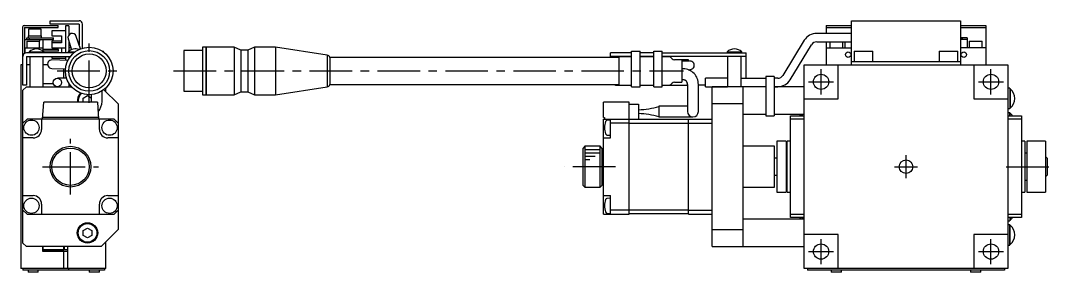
# Model space of a CAD drawing. Extents: x -223 to 420, y 17 to 308.
# Drawn here: x 94.5 to 399.5, y 192.8 to 266.9 of the extents above; entities that cross this region are included whole.
import ezdxf

# ---------------------------------------------------------------- set-up
doc = ezdxf.new("R2010")
doc.units = 0
doc.header["$LTSCALE"] = 10
doc.linetypes.add('CENTER', pattern=[2, 1.25, -0.25, 0.25, -0.25])
doc.layers.add('1', color=7, linetype='CONTINUOUS')

msp = doc.modelspace()

# ---------------------------------------------------------------- linework, layer by layer
at = {"layer": '1', "color": 7, "linetype": 'CONTINUOUS'}
for p, q in [((95.58124, 265.456964), (105.58124, 265.456964)), ((103.18124, 265.856964), (103.18124, 266.856964)), ((103.18124, 266.856964), (111.68124, 266.856964)), ((111.68124, 265.856964), (103.18124, 265.856964)), ((105.58124, 264.856964), (105.58124, 265.456964)), ((107.68124, 265.356964), (107.68124, 257.356964)), ((108.68124, 265.356964), (107.68124, 265.356964)), ((108.68124, 265.356964), (108.68124, 262.606964)), ((111.68124, 265.856964), (111.68124, 259.746682)), ((112.68124, 258.765167), (112.68124, 265.856964)), ((331.507598, 265.456964), (331.507598, 263.106964)), ((331.507598, 265.456964), (339.007598, 265.456964)), ((339.007598, 266.856964), (371.007598, 266.856964)), ((339.007598, 253.856964), (339.007598, 266.856964)), ((371.007598, 266.856964), (371.007598, 253.856964)), ((371.007598, 265.456964), (378.507598, 265.456964)), ((378.507598, 265.456964), (378.507598, 253.856964)), ((95.08124, 264.956964), (95.08124, 253.856964)), ((95.68124, 264.856964), (105.58124, 264.856964)), ((95.68124, 264.856964), (95.68124, 257.222989)), ((96.68124, 262.356964), (100.68124, 262.356964)), ((96.68124, 262.356964), (96.68124, 261.856964)), ((100.58124, 264.356964), (96.78124, 264.356964)), ((96.78124, 264.356964), (96.78124, 262.356964)), ((100.58124, 262.356964), (100.58124, 264.356964)), ((100.68124, 261.856964), (100.68124, 262.356964)), ((103.68124, 263.856964), (103.68124, 262.356964)), ((107.68124, 263.856964), (103.68124, 263.856964)), ((103.68124, 262.356964), (106.48124, 262.356964)), ((106.48124, 262.356964), (106.48124, 260.356964)), ((339.007598, 263.106964), (328.739649, 263.106964)), ((331.507598, 264.856964), (339.007598, 264.856964)), ((371.007598, 264.856964), (378.507598, 264.856964)), ((95.68124, 261.356964), (104.184897, 261.356964)), ((96.28124, 260.856964), (100.08124, 260.856964)), ((96.28124, 260.856964), (96.28124, 258.856964)), ((96.33325, 261.356964), (96.33325, 261.856964)), ((96.33325, 261.856964), (104.184897, 261.856964)), ((97.066451, 261.356964), (97.066451, 261.856964)), ((100.035115, 261.356964), (100.035115, 260.856964)), ((100.08124, 258.856964), (100.08124, 260.856964)), ((101.18124, 257.793032), (101.18124, 261.356964)), ((106.48124, 260.856964), (103.68124, 260.856964)), ((103.68124, 260.856964), (103.68124, 258.856964)), ((106.48124, 260.356964), (103.68124, 260.356964)), ((104.028104, 261.356964), (104.028104, 261.856964)), ((104.184897, 261.356964), (104.184897, 261.856964)), ((108.49242, 261.470693), (109.515718, 258.321301)), ((108.68124, 260.889563), (108.68124, 257.793032)), ((112.069576, 258.551515), (110.870061, 262.243235)), ((325.07305, 261.079039), (318.805101, 250.753983)), ((320.942146, 249.456664), (327.210095, 259.78172)), ((328.739649, 260.606964), (339.007598, 260.606964)), ((331.507598, 260.606964), (331.507598, 253.856964)), ((332.607598, 260.606964), (332.607598, 258.856964)), ((336.407598, 258.856964), (336.407598, 260.606964)), ((337.007598, 260.606964), (337.007598, 258.856964)), ((373.03622, 261.856964), (371.007598, 261.856964)), ((373.03622, 261.356964), (371.007598, 261.356964)), ((371.126323, 261.856964), (371.126323, 261.356964)), ((371.544437, 261.856964), (371.544437, 261.356964)), ((373.007598, 261.356964), (373.007598, 258.856964)), ((373.03622, 261.856964), (373.03622, 261.356964)), ((373.607598, 260.856964), (377.407598, 260.856964)), ((373.607598, 260.856964), (373.607598, 258.856964)), ((377.407598, 258.856964), (377.407598, 260.856964)), ((95.18124, 247.856964), (95.18124, 256.356964)), ((95.68124, 258.856964), (101.18124, 258.856964)), ((95.73124, 258.856964), (95.73124, 257.249993)), ((110.108497, 257.356964), (96.18124, 257.356964)), ((96.18124, 256.356964), (109.157656, 256.356964)), ((96.18124, 256.356964), (96.18124, 247.856964)), ((97.03124, 257.649212), (101.33124, 257.649212)), ((97.03124, 257.649212), (97.03124, 257.356964)), ((97.18124, 256.356964), (97.18124, 247.356964)), ((105.68124, 258.356964), (101.18124, 258.356964)), ((105.68124, 257.856964), (101.18124, 257.856964)), ((101.18124, 247.356964), (101.18124, 256.356964)), ((101.33124, 257.356964), (101.33124, 257.649212)), ((103.68124, 258.856964), (107.68124, 258.856964)), ((103.68124, 256.356964), (103.68124, 255.856964)), ((105.68124, 257.856964), (105.68124, 258.356964)), ((106.48124, 258.856964), (106.48124, 257.356964)), ((107.68124, 256.356964), (107.68124, 255.168043)), ((108.53124, 257.649212), (110.470925, 257.649212)), ((108.53124, 257.649212), (108.53124, 257.356964)), ((109.341672, 258.856964), (108.68124, 258.856964)), ((108.68124, 256.356964), (108.68124, 255.662513)), ((118.600422, 257.856964), (118.93124, 257.856964)), ((118.93124, 257.619112), (118.93124, 257.856964)), ((142.507599, 258.056962), (142.507599, 246.056966)), ((148.0076, 258.056962), (142.507599, 258.056962)), ((148.0076, 259.056963), (148.0076, 245.056965)), ((149.007602, 259.056963), (148.0076, 259.056963)), ((149.007602, 259.056963), (149.007602, 245.056965)), ((149.057602, 259.056963), (149.007602, 259.006963)), ((149.057602, 259.056963), (149.057602, 245.056965)), ((157.314602, 259.056963), (149.057602, 259.056963)), ((157.314602, 259.056963), (157.314602, 245.056965)), ((159.314602, 258.206964), (157.314602, 259.056963)), ((159.314602, 258.206964), (159.314602, 245.906964)), ((161.314602, 258.206964), (159.314602, 258.206964)), ((163.314602, 259.056963), (161.314602, 258.206964)), ((161.314602, 258.206964), (161.314602, 245.906964)), ((163.314602, 259.056963), (163.314602, 245.056965)), ((169.507601, 259.056963), (163.314602, 259.056963)), ((169.507601, 259.056963), (169.507601, 245.056965)), ((184.741584, 256.74129), (169.507601, 259.056963)), ((184.741584, 256.74129), (184.741584, 247.372639)), ((268.007598, 256.056964), (268.007598, 257.356964)), ((274.257598, 257.356964), (268.007598, 257.356964)), ((274.257601, 256.356964), (268.007598, 256.356964)), ((270.507601, 256.256964), (270.507601, 247.856964)), ((274.257601, 256.256964), (270.507601, 256.256964)), ((274.257601, 257.856964), (276.757601, 257.856964)), ((274.257601, 247.356964), (274.257601, 257.856964)), ((280.757598, 257.356964), (276.757598, 257.356964)), ((276.757601, 247.356964), (276.757601, 257.856964)), ((280.757601, 256.356964), (276.757601, 256.356964)), ((280.757601, 256.256964), (276.757601, 256.256964)), ((280.757601, 257.856964), (283.257601, 257.856964)), ((280.757601, 247.356964), (280.757601, 257.856964)), ((283.257598, 257.356964), (308.007598, 257.356964)), ((283.257601, 247.356964), (283.257601, 257.856964)), ((308.007598, 256.356964), (283.257601, 256.356964)), ((285.193388, 256.256964), (283.257601, 256.256964)), ((302.357598, 257.649212), (306.657598, 257.649212)), ((302.357598, 257.649212), (302.357598, 257.356964)), ((302.507598, 256.356964), (302.507598, 247.356964)), ((306.507598, 247.356964), (306.507598, 256.356964)), ((306.657598, 257.356964), (306.657598, 257.649212)), ((308.007598, 249.928738), (308.007598, 257.356964)), ((331.507598, 258.856964), (339.007598, 258.856964)), ((339.757598, 257.856964), (345.257598, 257.856964)), ((339.757598, 257.856964), (339.757598, 254.856964)), ((345.257598, 254.856964), (345.257598, 257.856964)), ((364.757598, 257.856964), (370.257598, 257.856964)), ((364.757598, 257.856964), (364.757598, 254.856964)), ((370.257598, 254.856964), (370.257598, 257.856964)), ((378.507598, 258.856964), (371.007598, 258.856964)), ((95.18124, 253.856964), (94.53124, 253.856964)), ((94.53124, 253.856964), (94.53124, 193.856964)), ((97.18124, 253.856964), (96.18124, 253.856964)), ((102.447344, 253.856964), (101.18124, 253.856964)), ((103.68124, 255.856964), (107.68124, 255.856964)), ((108.398221, 255.143005), (103.724865, 255.306203)), ((185.465258, 256.056964), (185.465258, 248.056964)), ((270.507601, 256.056964), (185.465258, 256.056964)), ((286.214708, 255.649857), (285.900495, 255.964071)), ((289.007598, 255.356964), (286.921815, 255.356964)), ((289.385746, 255.306964), (289.00756, 255.304493)), ((289.007598, 255.356964), (289.007598, 248.756964)), ((291.521684, 254.970953), (289.007598, 255.212017)), ((290.462681, 254.929824), (289.007598, 254.929824)), ((290.957598, 255.306964), (289.385746, 255.306964)), ((291.28318, 254.947091), (290.46268, 254.929824)), ((290.957598, 255.02504), (290.957598, 255.306964)), ((325.007598, 193.856964), (325.007598, 253.856964)), ((325.007598, 253.856964), (385.007598, 253.856964)), ((335.007598, 243.856964), (335.007598, 253.856964)), ((339.007598, 254.856964), (371.007598, 254.856964)), ((375.007598, 253.856964), (375.007598, 243.856964)), ((385.007598, 253.856964), (385.007598, 193.856964)), ((103.637616, 252.807726), (107.707751, 252.665593)), ((107.252329, 249.928738), (107.252329, 252.681497)), ((289.48852, 252.705493), (289.007598, 252.705493)), ((316.257598, 250.428738), (313.757598, 250.428738)), ((313.757598, 250.428738), (313.757598, 238.856964)), ((316.257598, 250.428738), (316.257598, 238.856964)), ((96.18124, 247.856964), (95.18124, 247.856964)), ((96.18124, 247.356964), (95.18124, 246.356964)), ((96.18124, 247.356964), (109.493757, 247.356964)), ((101.18124, 248.356964), (104.094977, 248.356964)), ((104.109418, 248.306964), (101.18124, 248.306964)), ((108.012609, 249.928738), (105.302851, 249.928738)), ((105.302851, 247.428738), (108.68124, 247.428738)), ((107.202318, 247.356964), (107.202318, 247.428738)), ((107.265201, 247.428738), (107.265201, 247.356964)), ((108.286918, 247.428738), (108.286918, 247.356964)), ((108.68124, 248.451415), (108.68124, 247.356964)), ((169.507601, 245.056965), (184.741584, 247.372639)), ((185.465258, 248.056964), (270.507601, 248.056964)), ((270.007598, 247.856964), (274.257598, 247.856964)), ((274.257601, 247.356964), (276.757601, 247.356964)), ((276.757598, 247.856964), (280.757598, 247.856964)), ((280.757601, 247.356964), (283.257601, 247.356964)), ((283.257598, 247.856964), (290.707598, 247.856964)), ((285.900495, 248.149857), (286.214708, 248.464071)), ((286.921815, 248.756964), (289.007598, 248.756964)), ((289.007598, 249.505493), (289.48852, 249.505493)), ((289.48852, 249.505493), (289.617639, 249.497526)), ((289.617639, 249.497526), (289.756664, 249.470819)), ((289.756664, 249.470819), (289.889118, 249.426923)), ((289.889118, 249.426923), (290.012474, 249.36827)), ((290.012474, 249.36827), (290.125722, 249.29722)), ((290.707598, 248.105493), (290.707598, 240.105493)), ((293.907598, 240.105493), (293.907598, 248.105493)), ((296.007598, 247.856964), (293.907598, 247.856964)), ((296.007598, 247.428738), (296.007598, 249.928738)), ((302.507598, 249.928738), (296.007598, 249.928738)), ((296.007598, 247.428738), (302.507598, 247.428738)), ((313.757598, 247.356964), (298.007598, 247.356964)), ((298.007598, 200.356964), (298.007598, 247.356964)), ((306.507598, 249.928738), (313.757598, 249.928738)), ((313.757598, 247.428738), (306.507598, 247.428738)), ((307.007598, 247.356964), (307.007598, 200.356964)), ((317.275547, 249.928738), (316.257598, 249.928738)), ((316.257598, 247.428738), (317.275547, 247.428738)), ((325.007598, 247.356964), (316.257598, 247.356964)), ((95.18124, 201.356964), (95.18124, 246.356964)), ((112.93124, 244.078652), (114.18124, 244.80034)), ((112.93124, 242.856964), (112.93124, 244.078652)), ((114.18124, 244.80034), (115.245781, 244.185727)), ((115.245781, 245.079767), (115.245781, 243.105493)), ((118.445781, 243.105493), (118.445781, 246.15542)), ((123.18124, 242.356964), (118.994487, 246.543717)), ((119.53124, 246.006964), (119.53124, 247.009441)), ((142.507599, 246.056966), (148.0076, 246.056966)), ((148.0076, 245.056965), (149.007602, 245.056965)), ((149.007602, 245.106965), (149.057602, 245.056965)), ((149.057602, 245.056965), (157.314602, 245.056965)), ((157.314602, 245.056965), (159.314602, 245.906964)), ((159.314602, 245.906964), (161.314602, 245.906964)), ((161.314602, 245.906964), (163.314602, 245.056965)), ((163.314602, 245.056965), (169.507601, 245.056965)), ((385.507598, 246.956964), (385.007598, 246.956964)), ((385.507598, 246.956964), (385.507598, 240.956964)), ((385.667153, 246.806964), (385.507598, 246.806964)), ((385.667153, 246.806964), (385.667153, 241.106964)), ((100.93124, 237.856964), (101.28088, 242.856964)), ((117.081606, 242.856964), (101.280874, 242.856964)), ((117.08161, 242.856964), (117.43124, 237.856964)), ((123.18124, 242.356964), (123.18124, 205.356964)), ((273.507598, 242.856964), (266.007598, 242.856964)), ((266.007598, 238.356964), (266.007598, 242.856964)), ((273.507598, 209.856964), (273.507598, 242.856964)), ((273.507598, 242.256964), (276.307598, 242.256964)), ((276.307598, 242.256964), (276.307598, 237.856964)), ((282.307598, 241.705493), (282.307598, 238.505493)), ((290.707598, 241.705493), (282.307598, 241.705493)), ((307.007598, 242.356964), (298.007598, 242.356964)), ((325.007598, 243.856964), (335.007598, 243.856964)), ((375.007598, 243.856964), (385.007598, 243.856964)), ((385.007598, 240.956964), (385.507598, 240.956964)), ((385.507598, 241.106964), (385.667153, 241.106964)), ((117.396277, 238.356964), (100.966204, 238.356964)), ((266.007598, 238.356964), (266.307598, 238.356964)), ((266.307598, 238.356964), (266.307598, 237.856964)), ((282.307598, 238.505493), (292.307598, 238.505493)), ((307.007598, 239.356964), (313.757598, 239.356964)), ((313.757598, 238.856964), (316.257598, 238.856964)), ((316.257598, 239.356964), (325.007598, 239.356964)), ((321.007598, 238.856964), (325.007598, 238.856964)), ((321.007598, 208.856964), (321.007598, 238.856964)), ((324.348043, 238.856964), (324.348043, 239.356964)), ((324.507598, 238.856964), (324.507598, 239.356964)), ((385.507598, 239.756964), (385.007598, 239.756964)), ((385.007598, 238.856964), (389.007598, 238.856964)), ((385.507598, 238.856964), (385.507598, 239.756964)), ((385.667153, 239.606964), (385.507598, 239.606964)), ((385.667153, 238.856964), (385.667153, 239.606964)), ((389.007598, 238.856964), (389.007598, 208.856964)), ((96.38124, 237.856964), (95.18124, 236.656964)), ((121.98124, 237.856964), (96.38124, 237.856964)), ((100.68124, 237.856964), (100.68124, 234.856964)), ((117.68124, 234.856964), (117.68124, 237.856964)), ((123.18124, 236.656964), (121.98124, 237.856964)), ((266.007598, 237.856964), (276.307598, 237.856964)), ((266.007598, 209.856964), (266.007598, 237.856964)), ((268.007598, 237.606964), (267.022318, 237.520763)), ((268.007598, 232.356964), (268.007598, 237.856964)), ((273.507598, 236.656964), (268.007598, 236.656964)), ((291.007598, 237.756964), (273.507598, 237.756964)), ((291.007598, 236.615543), (273.507598, 236.615543)), ((291.007598, 237.856964), (297.907598, 237.856964)), ((291.007598, 209.856964), (291.007598, 237.856964)), ((291.007598, 236.656964), (297.957598, 236.656964)), ((298.007598, 237.756964), (297.907598, 237.856964)), ((297.957598, 236.656964), (298.007598, 236.706964)), ((297.957598, 211.056964), (297.957598, 236.656964)), ((325.007598, 237.856964), (321.007598, 237.856964)), ((389.007598, 237.856964), (385.007598, 237.856964)), ((98.18124, 232.356964), (95.18124, 232.356964)), ((123.18124, 232.356964), (120.18124, 232.356964)), ((266.007598, 232.356964), (268.007598, 232.356964)), ((267.022318, 233.193165), (268.007598, 233.106964)), ((260.507598, 229.856964), (260.007598, 229.356964)), ((260.007598, 218.356964), (260.007598, 229.356964)), ((265.007598, 229.856964), (260.507598, 229.856964)), ((260.507598, 229.856964), (260.507598, 217.856964)), ((265.507598, 229.356964), (265.007598, 229.856964)), ((265.007598, 217.856964), (265.007598, 229.856964)), ((265.507598, 229.356964), (265.507598, 218.356964)), ((316.307598, 229.856964), (307.007598, 229.856964)), ((316.307598, 217.856964), (316.307598, 229.856964)), ((317.007598, 231.356964), (317.007598, 216.356964)), ((319.707598, 231.356964), (317.007598, 231.356964)), ((319.707598, 231.356964), (319.707598, 216.356964)), ((320.007598, 216.356964), (320.007598, 231.356964)), ((321.007598, 231.356964), (320.007598, 231.356964)), ((390.007598, 231.356964), (389.007598, 231.356964)), ((390.007598, 231.356964), (390.007598, 216.356964)), ((390.507598, 231.356964), (390.507598, 216.356964)), ((396.007598, 231.356964), (390.507598, 231.356964)), ((396.007598, 231.356964), (396.007598, 216.356964)), ((266.007598, 226.356964), (265.507598, 226.356964)), ((317.007598, 226.356964), (316.307598, 226.356964)), ((320.007598, 227.856964), (319.707598, 227.856964)), ((390.507598, 227.856964), (390.007598, 227.856964)), ((396.507598, 226.356964), (396.007598, 226.856964)), ((396.507598, 226.356964), (396.507598, 221.356964)), ((265.507598, 221.356964), (266.007598, 221.356964)), ((316.307598, 221.356964), (317.007598, 221.356964)), ((319.707598, 219.856964), (320.007598, 219.856964)), ((390.007598, 219.856964), (390.507598, 219.856964)), ((396.007598, 220.856964), (396.507598, 221.356964)), ((260.007598, 218.356964), (260.507598, 217.856964)), ((260.507598, 217.856964), (265.007598, 217.856964)), ((265.007598, 217.856964), (265.507598, 218.356964)), ((307.007598, 217.856964), (316.307598, 217.856964)), ((95.18124, 215.356964), (98.18124, 215.356964)), ((120.18124, 215.356964), (123.18124, 215.356964)), ((266.007598, 215.356964), (268.007598, 215.356964)), ((268.007598, 214.606964), (267.022318, 214.520763)), ((268.007598, 209.856964), (268.007598, 215.356964)), ((317.007598, 216.356964), (319.707598, 216.356964)), ((320.007598, 216.356964), (321.007598, 216.356964)), ((389.007598, 216.356964), (390.007598, 216.356964)), ((390.507598, 216.356964), (396.007598, 216.356964)), ((95.18124, 211.056964), (96.38124, 209.856964)), ((100.68124, 212.856964), (100.68124, 209.856964)), ((117.68124, 209.856964), (117.68124, 212.856964)), ((121.98124, 209.856964), (123.18124, 211.056964)), ((273.507598, 211.056964), (268.007598, 211.056964)), ((291.007598, 211.098385), (273.507598, 211.098385)), ((291.007598, 211.056964), (297.957598, 211.056964)), ((298.007598, 211.006964), (297.957598, 211.056964)), ((96.38124, 209.856964), (121.98124, 209.856964)), ((266.007598, 209.856964), (273.507598, 209.856964)), ((267.022318, 210.193165), (268.007598, 210.106964)), ((291.007598, 209.956964), (273.507598, 209.956964)), ((291.007598, 209.856964), (297.907598, 209.856964)), ((297.907598, 209.856964), (298.007598, 209.956964)), ((325.007598, 208.356964), (307.007598, 208.356964)), ((321.007598, 209.856964), (325.007598, 209.856964)), ((325.007598, 208.856964), (321.007598, 208.856964)), ((324.348042, 208.856964), (324.348042, 208.356964)), ((324.507598, 208.856964), (324.507598, 208.356964)), ((385.007598, 209.856964), (389.007598, 209.856964)), ((389.007598, 208.856964), (385.007598, 208.856964)), ((385.007598, 207.956964), (385.507598, 207.956964)), ((385.507598, 208.856964), (385.507598, 207.956964)), ((385.507598, 208.106964), (385.667153, 208.106964)), ((385.667153, 208.856964), (385.667153, 208.106964)), ((112.93124, 205.078652), (114.18124, 205.80034)), ((112.93124, 203.635276), (112.93124, 205.078652)), ((114.18124, 205.80034), (115.43124, 205.078652)), ((115.43124, 205.078652), (115.43124, 203.635276)), ((118.18124, 200.356964), (123.18124, 205.356964)), ((298.007598, 205.356964), (307.007598, 205.356964)), ((385.507598, 206.756964), (385.007598, 206.756964)), ((385.507598, 200.756964), (385.507598, 206.756964)), ((385.667153, 206.606964), (385.507598, 206.606964)), ((385.667153, 200.906964), (385.667153, 206.606964)), ((95.18124, 201.356964), (96.18124, 200.356964)), ((114.18124, 202.913588), (112.93124, 203.635276)), ((115.43124, 203.635276), (114.18124, 202.913588)), ((119.53124, 193.856964), (119.53124, 201.706964)), ((335.007598, 203.856964), (325.007598, 203.856964)), ((335.007598, 193.856964), (335.007598, 203.856964)), ((385.007598, 203.856964), (375.007598, 203.856964)), ((375.007598, 203.856964), (375.007598, 193.856964)), ((118.18124, 200.356964), (96.18124, 200.356964)), ((101.0309, 198.856964), (101.0309, 200.356964)), ((108.286918, 198.856964), (101.0309, 198.856964)), ((101.044458, 199.358859), (101.044458, 200.356964)), ((101.044458, 199.358859), (101.080888, 199.406964)), ((108.286918, 199.356964), (101.044991, 199.356964)), ((101.080888, 200.356964), (101.080888, 199.406964)), ((101.080888, 199.406964), (107.202318, 199.406964)), ((101.938672, 199.356964), (101.919422, 198.856964)), ((102.685997, 198.856964), (102.669195, 199.356964)), ((105.18124, 198.856964), (105.18124, 199.356964)), ((107.202318, 199.406964), (107.202318, 200.356964)), ((107.265201, 199.358623), (107.202318, 199.406964)), ((107.252329, 193.856964), (107.252329, 198.856964)), ((107.265201, 200.356964), (107.265201, 199.358623)), ((108.286918, 200.356964), (108.286918, 193.856964)), ((298.007598, 200.356964), (325.007598, 200.356964)), ((385.007598, 200.756964), (385.507598, 200.756964)), ((385.507598, 200.906964), (385.667153, 200.906964)), ((119.53124, 193.856964), (94.53124, 193.856964)), ((95.18124, 193.856964), (95.18124, 193.356964)), ((119.18124, 193.356964), (95.18124, 193.356964)), ((96.68124, 193.356964), (96.68124, 192.756964)), ((99.68124, 192.756964), (96.68124, 192.756964)), ((99.68124, 192.756964), (99.68124, 193.356964)), ((108.577746, 193.856964), (108.577746, 193.356964)), ((114.68124, 193.356964), (114.68124, 192.756964)), ((117.68124, 192.756964), (114.68124, 192.756964)), ((117.68124, 192.756964), (117.68124, 193.356964)), ((119.18124, 193.856964), (119.18124, 193.356964)), ((385.007598, 193.856964), (325.007598, 193.856964)), ((326.007598, 193.856964), (326.007598, 193.356964)), ((384.007598, 193.356964), (326.007598, 193.356964)), ((333.007598, 193.356964), (333.007598, 192.756964)), ((336.007598, 192.756964), (333.007598, 192.756964)), ((336.007598, 192.756964), (336.007598, 193.356964)), ((374.007598, 193.356964), (374.007598, 192.756964)), ((377.007598, 192.756964), (374.007598, 192.756964)), ((377.007598, 192.756964), (377.007598, 193.356964)), ((384.007598, 193.856964), (384.007598, 193.356964))]:
    msp.add_line(p, q, dxfattribs=at)
at = {"layer": '1', "color": 4, "linetype": 'CENTER'}
for p, q in [((114.68124, 242.656965), (114.68124, 261.456963)), ((105.281242, 252.056964), (124.081239, 252.056964)), ((139.507599, 252.056964), (289.507599, 252.056964)), ((330.007598, 245.156964), (330.007598, 252.556964)), ((380.007598, 245.156964), (380.007598, 252.556964)), ((326.307598, 248.856964), (333.707598, 248.856964)), ((376.307598, 248.856964), (383.707598, 248.856964)), ((109.18124, 215.656964), (109.18124, 232.056964)), ((355.007598, 220.456964), (355.007598, 227.256964)), ((100.98124, 223.856964), (117.38124, 223.856964)), ((269.507599, 223.856964), (254.507599, 223.856964)), ((351.607598, 223.856964), (358.407598, 223.856964)), ((384.507599, 223.856964), (399.507599, 223.856964)), ((330.007598, 195.156964), (330.007598, 202.556964)), ((380.007598, 195.156964), (380.007598, 202.556964)), ((326.307598, 198.856964), (333.707598, 198.856964)), ((376.307598, 198.856964), (383.707598, 198.856964))]:
    msp.add_line(p, q, dxfattribs=at)
at = {"layer": '1', "color": 9, "linetype": 'CONTINUOUS'}
for p, q in [((265.007598, 228.856964), (260.507598, 228.856964)), ((265.007598, 227.856964), (260.507598, 227.856964)), ((263.507598, 226.856964), (260.507598, 226.856964)), ((262.007598, 225.856964), (260.507598, 225.856964)), ((105.181235, 198.856964), (105.181235, 199.356964))]:
    msp.add_line(p, q, dxfattribs=at)
at = {"layer": '1', "color": 7, "linetype": 'CONTINUOUS'}
for centre, radius in [((114.68124, 252.056964), 6.999999), ((114.68124, 252.056964), 5.999998), ((114.68124, 252.056964), 5), ((338.007598, 256.856964), 0.8), ((372.007598, 256.856964), 0.8), ((330.007598, 248.856964), 2.25), ((380.007598, 248.856964), 2.25), ((105.302851, 248.678738), 1.25), ((97.68124, 235.356964), 2.25), ((120.68124, 235.356964), 2.25), ((109.18124, 223.856964), 6), ((109.18124, 223.856964), 5.5), ((355.007598, 223.856964), 2), ((97.68124, 212.356964), 2.25), ((120.68124, 212.356964), 2.25), ((114.18124, 204.356964), 3), ((114.18124, 204.356964), 2.75), ((330.007598, 198.856964), 2.25), ((380.007598, 198.856964), 2.25)]:
    msp.add_circle(centre, radius, dxfattribs=at)
for centre, radius, start, end in [((95.58124, 264.956964), 0.5, 90, 180), ((111.68124, 265.856964), 1, 0, 90), ((109.68124, 261.856964), 1.25, 18, 198), ((328.714202, 258.824306), 4.282733, 89.659559, 148.232714), ((328.712156, 258.827818), 1.779358, 89.114705, 147.581931), ((96.18124, 256.356964), 1, 90, 180), ((99.18124, 255.556964), 3, 44.220044, 135.779956), ((110.68124, 255.556964), 3, 70.528779, 135.779956), ((184.5076, 255.769047), 1.000002, 16.733256, 76.468302), ((285.193388, 255.256964), 1, 45, 90), ((304.507598, 255.556964), 3, 44.220044, 135.779956), ((103.68124, 254.056964), 1.25, 88, 268), ((286.921815, 256.356964), 1, 225, 270), ((291.419507, 253.616225), 1.358576, 64.15872537, 85.68675396), ((291.460577, 253.714651), 1.252104, 292.21171528, 63.88698666), ((289.399986, 248.197805), 4.508557, 358.826795, 88.874813), ((291.119229, 255.159417), 2.728423, 267.06087324, 287.3729631), ((317.303039, 251.707884), 1.779358, 269.114705, 327.581931), ((184.5076, 248.344881), 1.000002, 283.531698, 343.266744), ((270.007598, 249.856964), 2, 244.158067, 270), ((285.193388, 248.856964), 1, 270, 315), ((286.921815, 247.756964), 1, 90, 135), ((289.25172, 248.13256), 1.45613, 358.93492537, 53.11414932), ((317.300994, 251.711396), 4.282733, 269.659559, 328.232714), ((114.18124, 243.356964), 3, 133.288337, 189.594068), ((114.18124, 243.356964), 2.75, 130.66719, 190.475682), ((383.307598, 243.956964), 3.7, 309.621835, 50.378165), ((113.845781, 243.105493), 1.4, 349.774609, 0), ((113.845781, 243.105493), 4.6, 318.263397, 0), ((274.893695, 269.195302), 28.615444, 272.832165, 285.015922), ((275.160525, 212.617901), 26.90568, 74.595351, 87.556562), ((292.307598, 240.105493), 1.6, 180, 0), ((326.707598, 236.756964), 3.7, 135.355754, 145.419222), ((383.307598, 236.756964), 3.7, 34.580778, 50.378165), ((98.18124, 234.856964), 2.5, 270, 0), ((120.18124, 234.856964), 2.5, 180, 270), ((272.307598, 235.356964), 6, 162.370845, 197.629155), ((267.065896, 237.022666), 0.5, 95, 162.370845), ((267.065896, 233.691262), 0.5, 197.629155, 265), ((98.18124, 212.856964), 2.5, 0, 90), ((120.18124, 212.856964), 2.5, 90, 180), ((272.307598, 212.356964), 6, 162.370845, 197.629155), ((267.065896, 214.022666), 0.5, 95, 162.370845), ((267.065896, 210.691262), 0.5, 197.629155, 265), ((326.707598, 210.956964), 3.7, 214.580778, 224.644246), ((383.307598, 210.956964), 3.7, 309.621835, 325.419222), ((383.307598, 203.756964), 3.7, 309.621835, 50.378165), ((-5.31876, 169.406964), 110.5, 15.726205, 15.727226), ((-5.31876, 169.406964), 116.5, 14.896962, 14.897806)]:
    msp.add_arc(centre, radius, start, end, dxfattribs=at)

doc.saveas('drawing.dxf')
